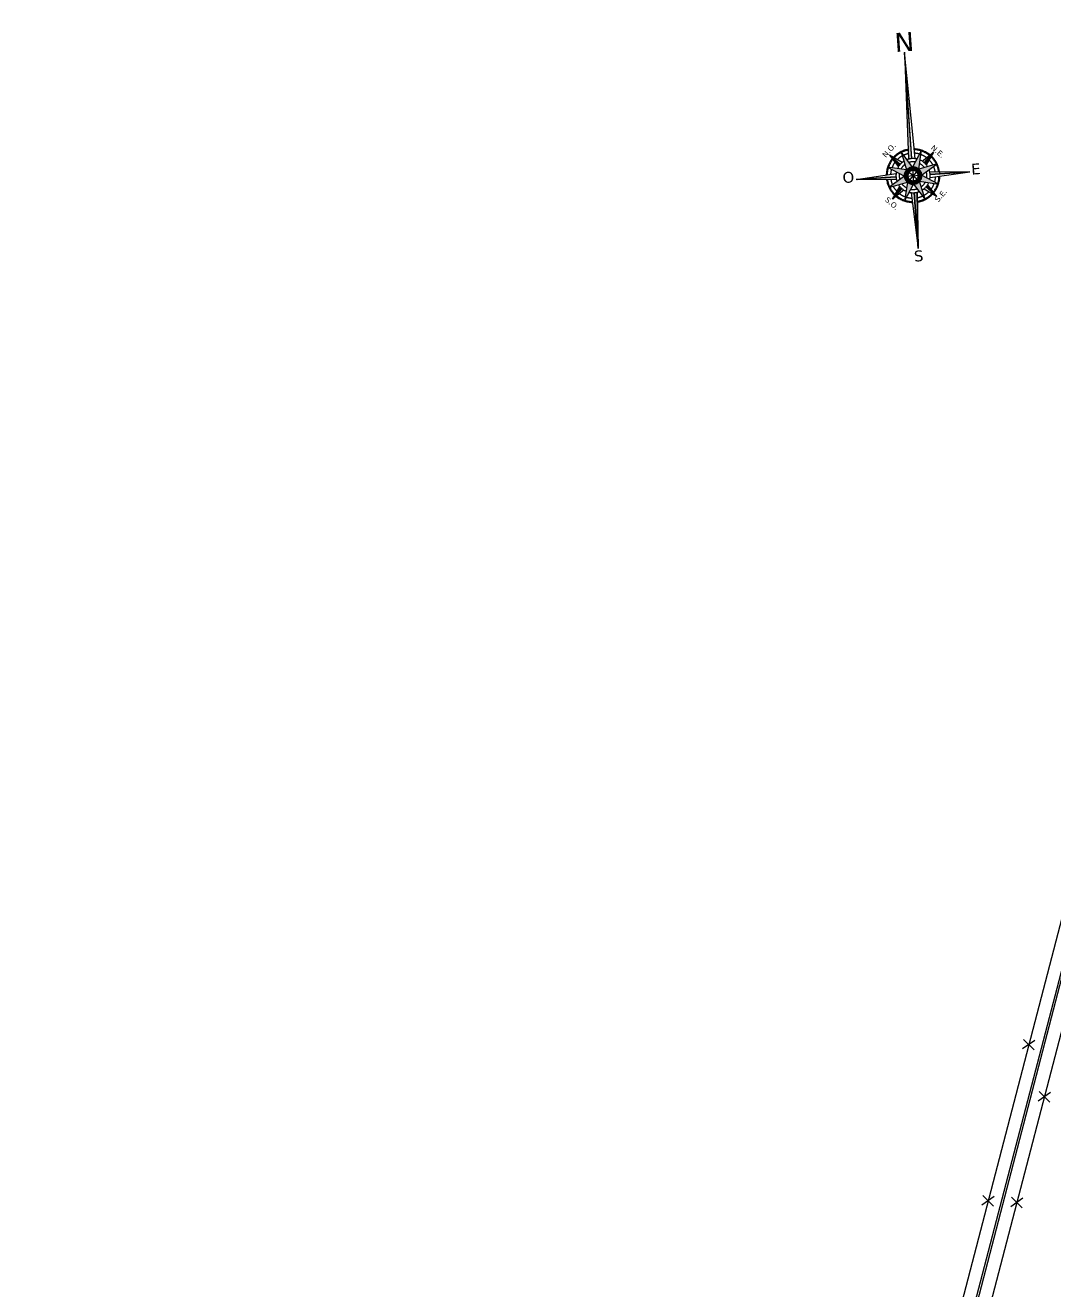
# Model space of a CAD drawing. Header units: feet. Extents: x 1554 to 7460, y 4629 to 11811.
# Drawn here: x 4542.4 to 4652.6, y 6516.9 to 6652.3 of the extents above; entities that cross this region are included whole.
import ezdxf

# ---------------------------------------------------------------- set-up
doc = ezdxf.new("R2010")
doc.units = ezdxf.units.FT
doc.header["$MEASUREMENT"] = 0
doc.linetypes.add('ACAD_ISO12W100', pattern=[21, 12, -3, 0, -3, 0, -3])
doc.layers.get('0').update_dxf_attribs({"linetype": 'CONTINUOUS'})
for name, color, linetype in [('Alambrado', 1, 'CONTINUOUS'), ('Riel', 2, 'CONTINUOUS'), ('Seccion', 6, 'ACAD_ISO12W100'), ('Subdivision', 5, 'CONTINUOUS')]:
    doc.layers.add(name, color=color, linetype=linetype)
doc.styles.add('style1', font='verdana.ttf')

# ---------------------------------------------------------------- blocks, each defined once
blk = doc.blocks.new('A$Cc8157756')
at = {"color": 2}
for p, q in [((10.57, 8.26), (2.82, 16.69)), ((10.78, 8.5), (2.82, 16.66)), ((9.7, 10.03), (2.82, 16.66)), ((10.78, 8.5), (6.59, 12.79)), ((13.12, 8.68), (16.42, 11.43)), ((13.12, 8.68), (16.36, 11.39)), ((13.37, 8.47), (16.42, 11.45)), ((13.37, 8.47), (16.42, 11.45)), ((16.36, 11.39), (13.37, 8.47)), ((13.58, 8.21), (16.41, 11.44)), ((11.06, 8.72), (9.7, 10.03)), ((11, 9.86), (11.41, 7.85)), ((12.07, 8.11), (11, 9.86)), ((11.79, 9), (12.1, 10.52)), ((13.2, 9.82), (12.07, 8.11)), ((12.08, 9.02), (12.1, 10.52)), ((12.08, 9.02), (12.1, 10.52)), ((12.1, 10.52), (12.39, 8.99)), ((12.72, 7.83), (13.2, 9.82)), ((9.42, 8.31), (11.13, 7.2)), ((11.41, 7.85), (9.42, 8.31)), ((14.72, 8.26), (12.72, 7.83)), ((12.98, 7.18), (14.72, 8.26)), ((10.25, 7.5), (8.73, 7.23)), ((8.73, 7.23), (10.25, 6.9)), ((10.23, 7.21), (8.73, 7.23)), ((11.13, 7.2), (9.4, 6.11)), ((11.13, 7.2), (11.21, 7.55)), ((11.13, 7.2), (12.98, 7.18)), ((11.5, 7.19), (11.13, 7.2)), ((11.4, 6.54), (12.72, 7.83)), ((11.4, 6.54), (11.66, 6.8)), ((11.41, 7.85), (12.7, 6.53)), ((11.67, 7.58), (11.41, 7.85)), ((12.07, 8.11), (12.05, 6.26)), ((12.07, 7.74), (12.07, 8.11)), ((12.45, 6.79), (12.7, 6.53)), ((12.46, 7.58), (12.73, 7.84)), ((12.61, 7.18), (12.98, 7.18)), ((14.7, 6.07), (12.98, 7.18)), ((13.86, 6.88), (15.39, 7.15)), ((15.39, 7.15), (13.87, 7.47)), ((15.39, 7.15), (13.89, 7.17)), ((15.39, 7.15), (15.39, 7.15)), ((15.39, 7.15), (15.39, 7.15)), ((15.39, 7.15), (15.39, 7.15)), ((15.39, 7.15), (15.39, 7.15)), ((15.39, 7.15), (15.39, 7.15)), ((15.39, 7.15), (15.39, 7.15)), ((15.39, 7.15), (15.39, 7.15)), ((15.39, 7.15), (15.39, 7.15)), ((15.39, 7.15), (15.39, 7.15)), ((15.39, 7.15), (15.39, 7.15)), ((15.39, 7.15), (15.39, 7.15)), ((15.39, 7.15), (15.39, 7.15)), ((15.39, 7.15), (15.39, 7.15)), ((15.39, 7.15), (15.39, 7.15)), ((15.39, 7.15), (15.39, 7.15)), ((15.39, 7.15), (15.39, 7.15)), ((15.39, 7.15), (15.39, 7.15)), ((15.39, 7.15), (15.39, 7.15)), ((15.39, 7.15), (15.39, 7.15)), ((10.75, 5.91), (7.69, 2.93)), ((10.75, 5.91), (7.69, 2.93)), ((11, 5.69), (7.7, 2.94)), ((10.54, 6.16), (7.71, 2.93)), ((7.76, 2.99), (10.75, 5.91)), ((11, 5.69), (7.76, 2.99)), ((9.4, 6.11), (11.4, 6.54)), ((10.75, 5.91), (9.9, 5.08)), ((11.4, 6.54), (10.92, 4.55)), ((10.92, 4.55), (12.05, 6.26)), ((12.05, 6.63), (12.05, 6.26)), ((12.05, 6.26), (13.11, 4.52)), ((12.7, 6.53), (14.7, 6.07)), ((13.11, 4.52), (12.7, 6.53)), ((13.09, 5.67), (17.53, 1.59)), ((17.53, 1.59), (13.34, 5.88)), ((13.34, 5.88), (17.53, 1.59)), ((13.34, 5.88), (17.53, 1.59)), ((13.34, 5.88), (17.53, 1.59)), ((13.54, 6.11), (17.53, 1.59)), ((17.53, 1.59), (13.54, 6.11)), ((12.02, 3.86), (11.73, 5.38)), ((12.33, 5.37), (12.02, 3.86)), ((12.04, 5.35), (12.02, 3.86))]:
    blk.add_line(p, q, dxfattribs=at)
at = {"color": 2, "linetype": 'Continuous'}
for p, q in [((11.99, 7.25), (12.12, 7.12)), ((11.99, 7.25), (12.12, 7.12)), ((12.12, 7.12), (11.99, 7.25)), ((12.12, 7.12), (11.99, 7.25)), ((11.99, 7.12), (12.12, 7.25)), ((12.12, 7.25), (11.99, 7.12)), ((12.12, 7.25), (11.99, 7.12)), ((11.99, 7.12), (12.12, 7.25))]:
    blk.add_line(p, q, dxfattribs=at)
at = {"color": 2}
for radius in [0.925, 0.834, 0.785, 0.736, 0.736, 0.736, 0.736, 0.736, 0.686, 0.686, 0.686, 0.686, 0.686, 0.686, 0.637, 0.588]:
    blk.add_circle((12.06, 7.19), radius, dxfattribs=at)
for radius, start, end in [(2.87, 91.0627, 127.8705), (2.78, 111.9471, 127.5907), (2.78, 91.4946, 111.2651), (2.41, 93.5343, 109.6703), (2.87, 44.3035, 89.3035), (2.78, 66.9471, 86.9959), (2.41, 68.5672, 84.8457), (2.78, 49.5674, 66.2651), (2.87, 139.9966, 177.5442), (2.78, 157.3418, 177.1124), (2.78, 140.248, 156.6598), (2.41, 141.4313, 155.0397), (1.83, 134.3035, 151.2071), (2.41, 113.5672, 126.2731), (1.83, 117.3999, 134.3035), (1.48, 134.3035, 147.2887), (1.48, 121.3183, 134.3035), (1.83, 72.3999, 105.8989), (1.48, 76.3183, 102.0454), (1.48, 44.3035, 57.0454), (1.83, 44.3035, 60.8989), (2.41, 51.0848, 64.6703), (1.83, 44.3035, 54.6698), (1.48, 31.5615, 44.3035), (1.83, 27.7081, 44.3035), (2.41, 23.9366, 37.5221), (2.78, 22.3418, 39.0396), (2.87, 1.156, 39.3616), (2.78, 1.611, 21.6598), (2.87, 181.156, 219.3616), (2.78, 181.611, 201.6598), (2.41, 158.9366, 175.0726), (2.41, 183.7612, 200.0397), (1.83, 162.7081, 196.2071), (1.48, 166.5615, 192.2887), (0.925, 134.3035, 224.3035), (0.925, 44.3035, 134.3035), (0.555, 134.3035, 224.3035), (0.555, 224.3035, 314.3035), (0.555, 44.3035, 134.3035), (0.555, 314.3035, 44.3035), (0.925, 314.3035, 44.3035), (1.48, 346.5615, 12.2887), (1.83, 342.7081, 16.2071), (2.87, 319.4595, 357.5442), (2.41, 338.9366, 355.0726), (2.41, 3.7612, 20.0397), (2.78, 337.3418, 357.1124), (2.78, 202.3418, 219.0396), (2.41, 203.9366, 217.5221), (1.83, 207.7081, 224.3035), (1.83, 224.3035, 234.6698), (1.83, 224.3035, 240.8989), (1.48, 211.5615, 224.3035), (1.48, 224.3035, 237.0454), (0.925, 224.3035, 314.3035), (1.83, 252.3999, 285.8989), (1.48, 256.3183, 283.4163), (1.48, 300.0136, 314.3035), (1.83, 297.3999, 314.3035), (1.48, 314.3035, 327.2887), (1.83, 314.3035, 331.2071), (1.83, 314.3035, 324.1148), (2.41, 321.0409, 335.0397), (2.78, 319.7365, 336.6598), (2.87, 229.2453, 267.4509), (2.78, 229.5674, 246.2651), (2.41, 231.0848, 244.6703), (2.78, 246.9471, 266.9959), (2.41, 248.5672, 264.8457), (2.87, 271.0627, 308.9342), (2.78, 271.4946, 291.2651), (2.41, 273.5343, 289.6703), (2.41, 293.5672, 307.2865), (2.78, 291.9471, 308.6456)]:
    blk.add_arc((12.06, 7.19), radius, start, end, dxfattribs=at)
for points in [[(10.57, 8.26), (10.78, 8.5), (2.82, 16.66)], [(13.12, 8.68), (16.36, 11.39), (13.37, 8.47), (16.36, 11.39)], [(11.41, 7.85), (12.07, 8.11), (11, 9.86)], [(12.07, 8.11), (12.72, 7.83), (13.2, 9.82)], [(12.08, 9.02), (12.1, 10.52), (12.39, 8.99), (12.1, 10.52)], [(11.13, 7.2), (11.41, 7.85), (9.42, 8.31)], [(12.72, 7.83), (12.98, 7.18), (14.72, 8.26)], [(10.25, 6.9), (8.73, 7.23), (10.23, 7.21), (8.73, 7.23)], [(11.4, 6.54), (11.13, 7.2), (9.4, 6.11)], [(12.98, 7.18), (12.7, 6.53), (14.7, 6.07)], [(13.87, 7.47), (13.89, 7.17), (15.39, 7.15)], [(11, 5.69), (10.75, 5.91), (7.76, 2.99)], [(12.05, 6.26), (11.4, 6.54), (10.92, 4.55)], [(12.7, 6.53), (12.05, 6.26), (13.11, 4.52)], [(13.54, 6.11), (17.5, 1.58), (13.34, 5.88), (17.5, 1.58)], [(17.53, 1.59), (13.34, 5.88), (17.53, 1.59), (17.5, 1.58)], [(11.73, 5.38), (12.02, 3.86), (12.04, 5.35), (12.02, 3.86)]]:
    blk.add_solid(points, dxfattribs=at)
at = {"color": 2, "style": 'style1'}
for s, height, rotation, p in [('N', 2.03, 44.3035, (2.04, 16.04)), ('E', 1.16, 44.3035, (16.76, 11.32)), ('N.E.', 0.58, 359.3035, (11.59, 10.6)), ('N.O.', 0.58, 89.3035, (8.61, 6.74)), ('S.E.', 0.58, 89.3035, (15.98, 6.73)), ('O', 1.16, 44.3035, (6.85, 1.72)), ('S.O.', 0.58, 359.3035, (11.44, 3.18)), ('S', 1.16, 44.3035, (18.12, 0.26))]:
    blk.add_text(s, height=height, rotation=rotation, dxfattribs=at).set_placement(p)

msp = doc.modelspace()

# ---------------------------------------------------------------- linework, layer by layer
at = {"color": 1}
for p, q in [((4650.438, 6543.652, -0.005), (4649.128, 6542.733, -0.005)), ((4650.351, 6542.63, -0.005), (4649.215, 6543.756, -0.005)), ((4652.116, 6538.073, -0.174), (4650.807, 6537.154, -0.174)), ((4652.03, 6537.05, -0.174), (4650.894, 6538.177, -0.174)), ((4646.086, 6526.938, -0.009), (4644.776, 6526.019, -0.009)), ((4645.999, 6525.915, -0.009), (4644.863, 6527.042, -0.009)), ((4649.171, 6526.748, -0.17), (4647.861, 6525.829, -0.17)), ((4649.084, 6525.725, -0.17), (4647.948, 6526.852, -0.17))]:
    msp.add_line(p, q, dxfattribs=at)
at = {"layer": 'Alambrado', "color": 2}
msp.add_line((4668.243, 6614.101, 0.009), (4542.546, 6131.285, -0.088), dxfattribs=at)
at = {"layer": 'Riel', "color": 3}
for p, q in [((4542.382, 6124.939), (4670.03, 6615.385, 0.072)), ((4670.196, 6615.33, 0.071), (4542.552, 6124.9, -0.001))]:
    msp.add_line(p, q, dxfattribs=at)
at = {"layer": 'Subdivision'}
msp.add_line((4671.13, 6613.236, -0.203), (4590.088, 6301.643, -0.085), dxfattribs=at)

# ---------------------------------------------------------------- block references
at = {"layer": 'Seccion', "rotation": 319.6646723621367}
msp.add_blockref('A$Cc8157756', (4623.559, 6638.556, -99.915), dxfattribs=at)

doc.saveas('drawing.dxf')
